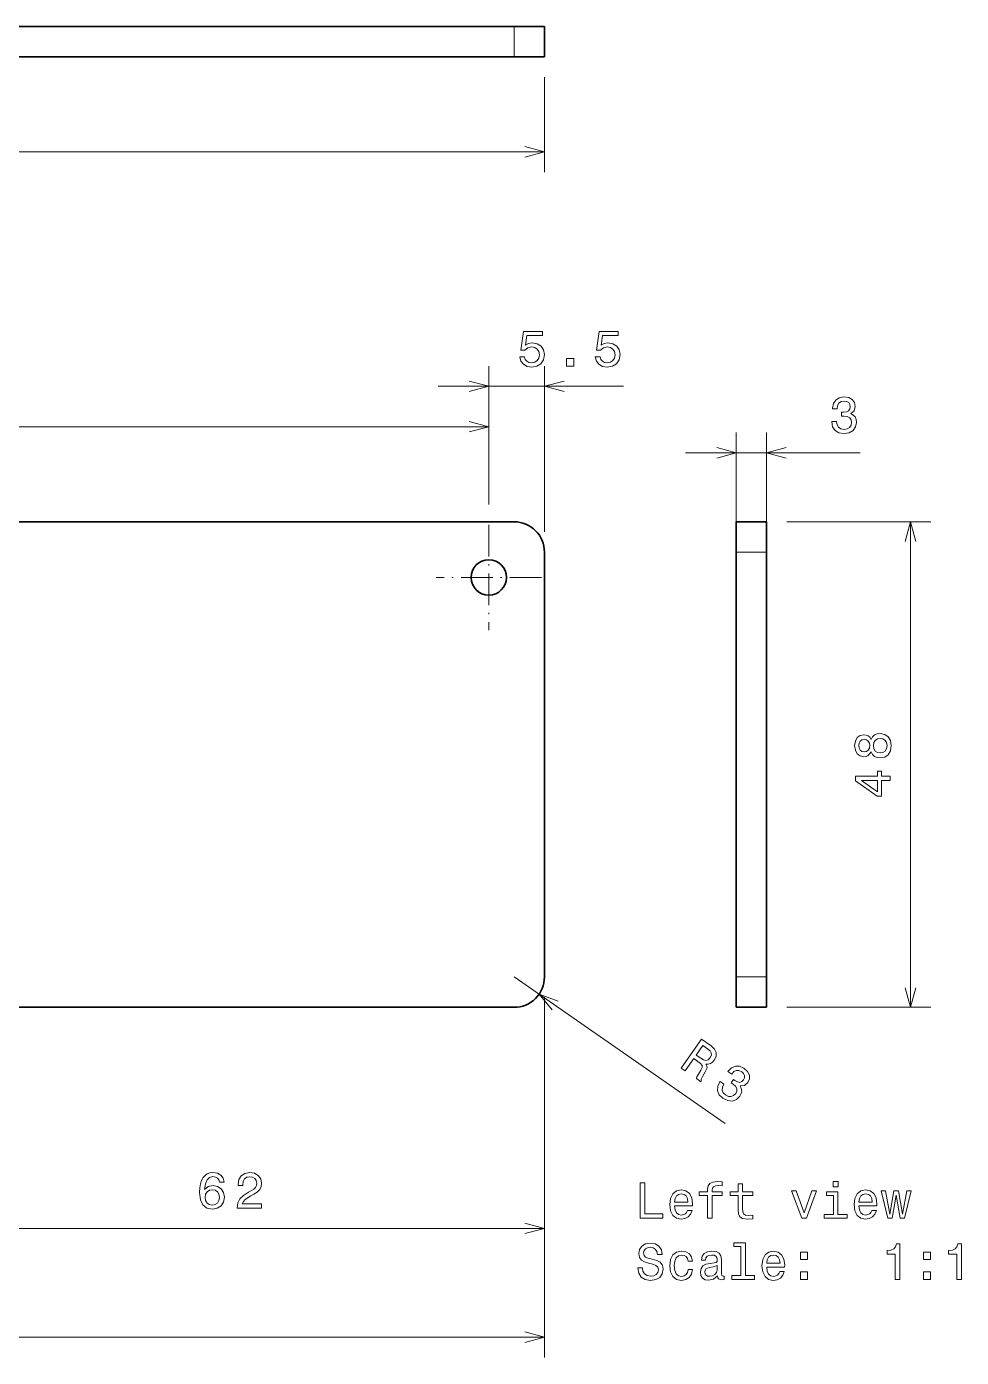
# Model space of a CAD drawing. Extents: x 11 to 288, y 28 to 191.
# Drawn here: x 195.8 to 288.1, y 40.8 to 172.3 of the extents above; entities that cross this region are included whole.
import ezdxf

# ---------------------------------------------------------------- set-up
doc = ezdxf.new("R2010")
doc.units = 0
doc.linetypes.add('DASHDOT', pattern=[18.5, 12, -3, 0.5, -3])

msp = doc.modelspace()

# ---------------------------------------------------------------- linework, layer by layer
at = {"color": 7, "lineweight": 35}
for p, q in [((29.935608, 172.344833), (243.935608, 172.344833)), ((29.935608, 169.344833), (243.935608, 169.344833)), ((29.935608, 123.387856), (243.935608, 123.387856)), ((246.935608, 120.387856), (246.935608, 78.387856)), ((265.889832, 78.387856), (265.889832, 120.387856)), ((268.889832, 78.387856), (268.889832, 120.387856)), ((243.935608, 75.387856), (29.935608, 75.387856))]:
    msp.add_line(p, q, dxfattribs=at)
at = {"color": 7, "lineweight": 13, "ltscale": 0.075}
for p, q in [((243.935608, 172.344833), (243.935608, 169.344833)), ((265.889832, 120.387856), (268.889832, 120.387856)), ((265.889832, 78.387856), (268.889832, 78.387856))]:
    msp.add_line(p, q, dxfattribs=at)
at = {"color": 7, "lineweight": 35, "ltscale": 0.075}
for p, q in [((243.935608, 172.344833), (246.935608, 172.344833)), ((246.935608, 172.344833), (246.935608, 169.344833)), ((243.935608, 169.344833), (246.935608, 169.344833)), ((265.889832, 123.387856), (268.889832, 123.387856)), ((265.889832, 120.387856), (265.889832, 123.387856)), ((268.889832, 120.387856), (268.889832, 123.387856)), ((265.889832, 75.387856), (265.889832, 78.387856)), ((268.889832, 75.387856), (268.889832, 78.387856)), ((265.889832, 75.387856), (268.889832, 75.387856))]:
    msp.add_line(p, q, dxfattribs=at)
at = {"color": 7, "lineweight": 13, "ltscale": 0.234369}
msp.add_line((246.935608, 167.344833), (246.935608, 157.970078), dxfattribs=at)
at = {"color": 7, "lineweight": 13}
for p, q in [((26.935608, 159.970078), (246.935608, 159.970078)), ((32.435608, 132.788605), (241.435608, 132.788605)), ((283.113434, 75.387856), (283.113434, 123.387856)), ((243.935608, 78.387856), (264.809326, 63.916851)), ((246.935608, 76.387856), (246.935608, 40.778145)), ((246.935608, 76.387856), (246.935608, 51.530327)), ((184.935608, 53.530327), (246.935608, 53.530327)), ((26.935608, 42.778145), (246.935608, 42.778145))]:
    msp.add_line(p, q, dxfattribs=at)
at = {"color": 7, "lineweight": 13, "ltscale": 0.342323}
msp.add_line((241.435608, 125.089386), (241.435608, 138.782318), dxfattribs=at)
at = {"color": 7, "lineweight": 13, "ltscale": 0.409862}
msp.add_line((246.935608, 122.387856), (246.935608, 138.782318), dxfattribs=at)
at = {"color": 7, "lineweight": 13, "ltscale": 0.457379}
msp.add_line((236.435608, 136.782318), (254.730774, 136.782318), dxfattribs=at)
at = {"color": 7, "lineweight": 13, "ltscale": 0.24248}
msp.add_line((241.435608, 125.089386), (241.435608, 134.788605), dxfattribs=at)
at = {"color": 7, "lineweight": 13, "ltscale": 0.245449}
for p, q in [((265.889832, 122.387856), (265.889832, 132.205826)), ((268.889832, 122.387856), (268.889832, 132.205826))]:
    msp.add_line(p, q, dxfattribs=at)
at = {"color": 7, "lineweight": 13, "ltscale": 0.430837}
msp.add_line((260.889832, 130.205826), (278.123322, 130.205826), dxfattribs=at)
at = {"color": 7, "linetype": 'DASHDOT', "lineweight": 13, "ltscale": 0.260077}
for p, q in [((241.435608, 123.089386), (241.435608, 112.686325)), ((246.637146, 117.887856), (236.23407, 117.887856))]:
    msp.add_line(p, q, dxfattribs=at)
at = {"color": 7, "lineweight": 13, "ltscale": 0.35559}
for p, q in [((270.889832, 123.387856), (285.113434, 123.387856)), ((270.889832, 75.387856), (285.113434, 75.387856))]:
    msp.add_line(p, q, dxfattribs=at)
at = {"color": 7, "lineweight": 13}
for points in [[(245.003754, 159.452438), (246.935608, 159.970078), (245.003754, 160.487701)], [(239.503754, 136.264679), (241.435608, 136.782318), (239.503754, 137.299957)], [(248.867462, 137.299957), (246.935608, 136.782318), (248.867462, 136.264679)], [(239.503754, 132.270966), (241.435608, 132.788605), (239.503754, 133.306244)], [(263.957977, 129.688187), (265.889832, 130.205826), (263.957977, 130.723465)], [(270.821686, 130.723465), (268.889832, 130.205826), (270.821686, 129.688187)], [(283.631073, 121.456001), (283.113434, 123.387856), (282.595795, 121.456001)], [(248.283646, 76.003387), (246.401077, 76.678635), (247.693802, 75.152573)], [(282.595795, 77.31971), (283.113434, 75.387856), (283.631073, 77.31971)], [(245.003754, 53.012688), (246.935608, 53.530327), (245.003754, 54.047962)], [(245.003754, 42.260506), (246.935608, 42.778145), (245.003754, 43.29578)]]:
    msp.add_lwpolyline(points, dxfattribs=at)
for points in [[(244.48999, 139.695145), (244.600937, 139.281601), (244.848053, 138.958832), (245.211166, 138.757111), (245.67514, 138.681458), (246.184509, 138.772232), (246.582916, 139.019348), (246.835083, 139.41272), (246.930908, 139.917053), (246.845169, 140.386063), (246.603088, 140.754211), (246.224854, 140.991257), (245.735657, 141.076996), (245.357422, 141.016464), (245.064911, 140.850037), (245.206116, 141.793121), (246.739258, 141.793121), (246.739258, 142.206665), (244.868225, 142.206665), (244.590851, 140.350769), (244.994308, 140.350769), (245.286804, 140.587799), (245.660004, 140.673523), (245.982788, 140.618057), (246.229889, 140.456665), (246.38623, 140.209549), (246.441711, 139.89183), (246.38623, 139.574097), (246.224854, 139.326996), (245.977737, 139.170654), (245.660004, 139.115173), (245.392731, 139.150482), (245.185944, 139.266464), (245.034653, 139.448029), (244.959015, 139.695145)], [(251.962036, 139.695145), (252.072983, 139.281601), (252.320099, 138.958832), (252.683212, 138.757111), (253.147186, 138.681458), (253.656555, 138.772232), (254.054962, 139.019348), (254.307129, 139.41272), (254.402954, 139.917053), (254.317215, 140.386063), (254.075134, 140.754211), (253.696899, 140.991257), (253.207703, 141.076996), (252.829468, 141.016464), (252.536957, 140.850037), (252.678162, 141.793121), (254.211304, 141.793121), (254.211304, 142.206665), (252.340271, 142.206665), (252.062897, 140.350769), (252.466354, 140.350769), (252.75885, 140.587799), (253.13205, 140.673523), (253.454834, 140.618057), (253.701935, 140.456665), (253.858276, 140.209549), (253.913757, 139.89183), (253.858276, 139.574097), (253.696899, 139.326996), (253.449783, 139.170654), (253.13205, 139.115173), (252.864777, 139.150482), (252.65799, 139.266464), (252.506699, 139.448029), (252.431061, 139.695145)], [(249.128754, 138.782318), (249.824707, 138.782318), (249.824707, 139.533752), (249.128754, 139.533752)], [(275.334412, 133.305252), (275.334412, 133.269943), (275.4151, 132.785797), (275.652161, 132.422684), (276.02536, 132.190704), (276.519592, 132.104965), (277.044067, 132.190704), (277.437439, 132.412598), (277.689606, 132.765625), (277.780396, 133.219513), (277.740051, 133.517059), (277.629089, 133.75914), (277.44754, 133.94574), (277.205475, 134.081909), (277.533264, 134.354248), (277.649261, 134.787964), (277.573608, 135.181335), (277.35675, 135.478882), (277.003723, 135.665482), (276.519592, 135.731049), (276.065704, 135.650345), (275.717712, 135.428452), (275.490753, 135.075424), (275.4151, 134.6064), (275.4151, 134.571106), (275.863953, 134.571106), (275.904297, 134.89386), (276.035431, 135.125854), (276.247253, 135.267059), (276.5448, 135.317505), (276.807037, 135.277161), (276.998688, 135.171249), (277.114685, 134.999771), (277.160065, 134.767792), (277.114685, 134.52066), (276.993652, 134.354248), (276.78183, 134.253372), (276.494354, 134.223114), (276.297668, 134.228165), (276.297668, 133.829742), (276.5448, 133.839828), (276.862518, 133.794434), (277.099548, 133.673401), (277.240753, 133.476715), (277.291199, 133.219513), (277.235718, 132.927002), (277.089478, 132.710144), (276.857483, 132.573975), (276.549835, 132.528595), (276.232117, 132.579025), (276.000122, 132.730316), (275.853882, 132.972397), (275.798401, 133.305252)], [(279.227264, 100.630508), (279.368469, 100.373299), (279.565155, 100.196793), (279.812286, 100.085838), (280.109833, 100.050537), (280.558685, 100.131226), (280.906647, 100.363213), (281.128571, 100.741455), (281.214294, 101.255867), (281.128571, 101.765236), (280.906647, 102.143478), (280.558685, 102.375465), (280.109833, 102.461197), (279.812286, 102.420853), (279.565155, 102.314941), (279.368469, 102.133392), (279.227264, 101.881226), (279.106232, 102.082954), (278.939789, 102.224167), (278.738068, 102.309898), (278.490967, 102.340164), (278.132874, 102.259468), (277.845428, 102.047653), (277.658813, 101.704712), (277.588226, 101.255867), (277.658813, 100.801979), (277.845428, 100.459038), (278.132874, 100.24218), (278.490967, 100.166527), (278.738068, 100.19175), (278.939789, 100.277481)], [(278.531311, 100.645638), (278.309387, 100.685982), (278.137939, 100.807022), (278.032013, 100.998665), (277.991669, 101.255867), (278.032013, 101.508026), (278.137939, 101.699669), (278.309387, 101.820709), (278.531311, 101.866096), (278.75824, 101.820709), (278.934753, 101.699669), (279.050751, 101.508026), (279.08606, 101.255867), (279.045715, 100.998665), (278.934753, 100.807022), (278.75824, 100.685982)], [(280.099731, 100.534683), (279.832458, 100.580078), (279.630737, 100.726326), (279.499603, 100.95327), (279.454224, 101.255867), (279.499603, 101.553421), (279.630737, 101.780365), (279.832458, 101.926613), (280.099731, 101.977051), (280.387207, 101.926613), (280.604065, 101.780365), (280.74527, 101.553421), (280.79068, 101.255867), (280.74527, 100.95327), (280.604065, 100.726326), (280.387207, 100.580078)], [(281.113434, 97.797218), (281.113434, 98.251114), (280.246002, 98.251114), (280.246002, 98.750389), (279.842529, 98.750389), (279.842529, 98.251114), (277.689087, 98.251114), (277.689087, 97.792175), (279.802185, 96.259033), (280.246002, 96.259033), (280.246002, 97.797218)], [(279.842529, 96.682671), (278.274109, 97.797218), (279.842529, 97.797218)], [(260.460114, 69.365616), (260.845581, 69.098396), (261.687439, 70.312775), (262.081207, 70.03981), (262.362701, 69.826248), (262.504822, 69.641792), (262.509491, 69.436058), (262.381409, 69.162796), (262.143524, 68.775406), (261.998871, 68.513634), (261.948059, 68.334091), (262.38324, 68.032394), (262.437836, 68.111137), (262.422943, 68.293274), (262.539215, 68.531784), (262.832001, 69.016098), (263.000031, 69.408951), (262.979431, 69.582794), (262.884796, 69.764984), (263.122437, 69.75367), (263.33905, 69.818275), (263.54007, 69.948921), (263.717224, 70.151352), (263.900574, 70.539726), (263.915802, 70.915771), (263.751434, 71.262909), (263.415771, 71.575386), (262.454224, 72.242004)], [(263.063782, 71.297798), (263.299347, 71.097656), (263.422974, 70.895355), (263.434326, 70.672714), (263.313599, 70.4189), (263.105499, 70.207245), (262.893005, 70.139755), (262.650635, 70.197327), (262.375183, 70.357628), (261.931702, 70.66507), (262.595428, 71.622482)], [(264.283203, 68.052986), (264.263092, 68.023972), (264.053589, 67.580116), (264.041504, 67.146652), (264.216003, 66.743378), (264.573364, 66.391327), (265.053223, 66.162964), (265.50293, 66.121201), (265.911316, 66.26767), (266.244507, 66.588959), (266.38089, 66.856483), (266.427612, 67.118637), (266.384735, 67.375427), (266.263367, 67.625259), (266.687927, 67.6623), (267.030365, 67.952652), (267.192322, 68.319038), (267.183624, 68.687126), (266.999817, 69.041611), (266.639282, 69.37133), (266.220276, 69.563614), (265.807861, 69.579514), (265.420227, 69.418686), (265.090851, 69.076332), (265.07074, 69.047318), (265.439606, 68.791595), (265.656677, 69.033867), (265.896606, 69.149811), (266.151123, 69.14518), (266.424377, 69.017105), (266.616943, 68.834534), (266.714081, 68.638306), (266.711731, 68.431305), (266.616821, 68.21479), (266.438751, 68.03756), (266.244446, 67.969749), (266.012909, 68.007538), (265.75943, 68.146446), (265.600647, 68.26265), (265.373657, 67.935226), (265.58252, 67.802719), (265.817749, 67.584396), (265.943604, 67.349884), (265.947571, 67.107788), (265.842468, 66.867676), (265.630249, 66.65889), (265.386475, 66.563995), (265.118256, 66.584267), (264.839569, 66.722244), (264.607208, 66.944702), (264.502747, 67.201218), (264.520477, 67.48349), (264.66452, 67.788643)], [(215.277969, 58.087242), (215.182159, 58.495747), (214.960236, 58.79834), (214.61731, 58.989983), (214.173492, 59.055542), (213.875946, 59.020241), (213.618744, 58.924419), (213.3918, 58.768078), (213.200165, 58.546177), (213.048859, 58.268799), (212.937912, 57.930904), (212.86731, 57.53249), (212.847137, 57.083641), (212.927826, 56.367504), (213.174942, 55.848049), (213.573364, 55.53537), (214.118027, 55.429462), (214.607224, 55.520241), (214.980423, 55.757271), (215.222504, 56.13047), (215.308228, 56.604534), (215.222504, 57.083641), (214.990509, 57.451797), (214.632446, 57.683784), (214.188629, 57.764477), (213.709534, 57.663612), (213.351456, 57.376148), (213.427109, 57.930904), (213.588486, 58.329319), (213.835602, 58.566349), (214.178543, 58.647041), (214.43071, 58.606697), (214.622345, 58.50079), (214.748428, 58.324276), (214.813995, 58.087242)], [(216.573059, 55.530327), (218.978699, 55.530327), (218.978699, 55.964043), (217.077393, 55.964043), (217.183304, 56.201077), (217.364868, 56.397762), (217.924652, 56.755833), (218.222198, 56.907127), (218.555054, 57.123985), (218.792084, 57.376148), (218.928253, 57.673698), (218.978699, 58.011597), (218.892944, 58.435226), (218.655914, 58.768078), (218.292816, 58.979893), (217.823792, 59.055542), (217.33963, 58.969807), (216.971497, 58.732777), (216.734451, 58.354534), (216.653763, 57.855255), (216.653763, 57.784649), (217.112701, 57.784649), (217.112701, 57.824997), (217.158081, 58.167934), (217.29425, 58.420097), (217.511108, 58.581478), (217.798584, 58.636955), (218.09108, 58.586521), (218.307938, 58.460442), (218.449158, 58.263756), (218.499573, 58.01664), (218.464279, 57.784649), (218.368469, 57.587963), (218.207077, 57.416492), (217.985168, 57.265198), (217.687622, 57.103813), (217.19339, 56.791134), (216.845398, 56.458282), (216.638641, 56.054821), (216.573059, 55.545456)], [(256.384064, 54.531227), (258.633362, 54.531227), (258.633362, 54.954857), (256.848053, 54.954857), (256.848053, 58.031227), (256.384064, 58.031227)], [(263.051208, 56.77042), (263.051208, 54.531227), (263.495026, 54.531227), (263.495026, 56.77042), (264.503662, 56.77042), (264.503662, 57.148663), (263.495026, 57.148663), (263.495026, 57.31509), (263.530334, 57.516819), (263.646301, 57.652985), (263.842987, 57.733677), (264.125427, 57.763935), (264.503662, 57.743763), (264.503662, 58.127048), (264.024567, 58.152264), (263.590851, 58.106876), (263.288239, 57.970707), (263.106689, 57.733677), (263.051208, 57.395779), (263.051208, 57.148663), (262.239258, 57.148663), (262.239258, 56.77042)], [(266.067078, 56.77042), (266.067078, 55.413792), (266.097321, 54.975033), (266.238525, 54.672436), (266.520966, 54.495926), (267.000061, 54.435406), (267.524567, 54.460621), (267.524567, 54.843906), (267.141266, 54.813648), (266.793304, 54.853992), (266.606689, 54.980076), (266.526001, 55.191891), (266.510864, 55.489441), (266.510864, 56.77042), (267.524567, 56.77042), (267.524567, 57.148663), (266.510864, 57.148663), (266.510864, 57.940449), (266.067078, 57.940449), (266.067078, 57.148663), (265.300507, 57.148663), (265.300507, 56.77042)], [(275.951782, 58.152264), (275.482758, 58.152264), (275.482758, 57.647942), (275.951782, 57.647942)], [(214.819031, 56.599491), (214.76355, 56.281769), (214.622345, 56.039692), (214.395401, 55.878311), (214.112976, 55.827877), (213.81543, 55.878311), (213.588486, 56.034649), (213.44223, 56.276726), (213.396851, 56.594448), (213.447281, 56.907127), (213.588486, 57.144161), (213.82048, 57.295456), (214.133148, 57.350933), (214.405487, 57.295456), (214.622345, 57.149204), (214.76355, 56.91217)], [(259.788239, 55.756733), (261.563477, 55.756733), (261.568512, 55.963505), (261.487823, 56.543476), (261.2659, 56.977192), (260.912872, 57.239441), (260.443878, 57.335262), (259.984924, 57.234398), (259.631897, 56.951977), (259.404968, 56.493042), (259.32428, 55.887856), (259.399933, 55.26754), (259.626862, 54.813648), (259.974854, 54.531227), (260.428741, 54.435406), (260.822113, 54.500969), (261.144867, 54.672436), (261.381897, 54.944771), (261.518066, 55.307884), (261.079315, 55.307884), (260.988525, 55.106155), (260.857422, 54.954857), (260.484222, 54.83382), (260.196747, 54.889297), (259.979889, 55.065811), (259.838684, 55.353271), (259.788239, 55.7416)], [(259.788239, 56.129929), (259.843719, 56.477913), (259.979889, 56.735119), (260.186676, 56.891457), (260.458984, 56.946934), (260.726288, 56.891457), (260.933044, 56.735119), (261.059143, 56.477913), (261.104523, 56.129929)], [(272.355957, 54.531227), (272.824982, 54.531227), (273.813477, 57.239441), (273.354523, 57.239441), (272.593018, 55.055721), (271.816345, 57.239441), (271.352356, 57.239441)], [(275.936676, 54.904427), (275.936676, 57.148663), (274.796906, 57.148663), (274.796906, 56.77042), (275.492859, 56.77042), (275.492859, 54.904427), (274.585083, 54.904427), (274.585083, 54.531227), (276.854523, 54.531227), (276.854523, 54.904427)], [(278.004395, 55.756733), (279.779602, 55.756733), (279.784637, 55.963505), (279.703949, 56.543476), (279.482056, 56.977192), (279.129028, 57.239441), (278.660004, 57.335262), (278.20108, 57.234398), (277.848053, 56.951977), (277.621094, 56.493042), (277.540405, 55.887856), (277.616058, 55.26754), (277.843018, 54.813648), (278.190979, 54.531227), (278.644867, 54.435406), (279.038239, 54.500969), (279.361023, 54.672436), (279.598053, 54.944771), (279.734222, 55.307884), (279.295441, 55.307884), (279.204681, 55.106155), (279.073547, 54.954857), (278.700348, 54.83382), (278.412903, 54.889297), (278.196045, 55.065811), (278.05481, 55.353271), (278.004395, 55.7416)], [(278.004395, 56.129929), (278.059875, 56.477913), (278.196045, 56.735119), (278.402802, 56.891457), (278.67514, 56.946934), (278.942413, 56.891457), (279.1492, 56.735119), (279.275269, 56.477913), (279.320679, 56.129929)], [(281.292572, 54.531227), (281.696014, 56.83094), (282.099487, 54.531227), (282.523132, 54.531227), (283.188812, 57.239441), (282.760162, 57.239441), (282.31131, 54.939728), (281.912903, 57.239441), (281.474121, 57.239441), (281.075714, 54.939728), (280.626862, 57.239441), (280.203247, 57.239441), (280.868927, 54.531227)], [(256.611023, 49.639297), (256.152069, 49.639297), (256.25293, 49.104713), (256.505096, 48.711342), (256.893433, 48.474312), (257.417938, 48.388577), (257.937378, 48.469269), (258.325714, 48.69117), (258.572815, 49.039154), (258.663605, 49.498085), (258.587952, 49.911633), (258.376129, 50.178921), (258.033203, 50.355434), (257.57428, 50.486561), (257.180908, 50.582382), (256.923706, 50.693333), (256.777435, 50.854713), (256.732056, 51.106876), (256.777435, 51.33382), (256.908569, 51.505291), (257.110291, 51.621284), (257.387665, 51.661633), (257.670105, 51.611198), (257.891998, 51.475033), (258.038239, 51.248085), (258.108856, 50.940449), (258.56778, 50.940449), (258.56778, 50.950535), (258.487091, 51.424599), (258.250061, 51.777626), (257.876862, 51.999527), (257.372528, 52.075176), (256.91864, 51.999527), (256.565613, 51.787712), (256.338684, 51.459904), (256.257996, 51.03627), (256.323547, 50.658028), (256.515198, 50.400826), (256.81778, 50.229355), (257.231323, 50.098232), (257.639832, 49.982235), (257.947479, 49.871284), (258.134064, 49.709904), (258.199615, 49.447655), (258.139099, 49.180363), (257.982758, 48.978634), (257.745728, 48.852554), (257.43811, 48.812206), (257.095154, 48.867683), (256.832916, 49.029068), (256.666473, 49.291313)], [(266.354523, 51.732235), (266.354523, 48.857597), (265.441711, 48.857597), (265.441711, 48.484398), (267.706116, 48.484398), (267.706116, 48.857597), (266.79834, 48.857597), (266.79834, 52.105434), (265.658569, 52.105434), (265.658569, 51.732235)], [(281.605255, 48.484398), (282.064178, 48.484398), (282.064178, 52.009613), (281.721252, 52.009613), (281.630463, 51.701977), (281.448914, 51.495205), (281.171539, 51.374168), (280.788239, 51.33382), (280.788239, 50.975754), (281.605255, 50.975754)], [(287.677307, 48.484398), (288.13623, 48.484398), (288.13623, 52.009613), (287.793274, 52.009613), (287.702515, 51.701977), (287.520966, 51.495205), (287.243591, 51.374168), (286.860291, 51.33382), (286.860291, 50.975754), (287.677307, 50.975754)], [(261.124695, 50.294918), (261.563477, 50.294918), (261.472687, 50.698376), (261.255829, 51.016098), (260.917938, 51.212784), (260.479156, 51.288433), (259.995026, 51.187569), (259.626862, 50.905148), (259.394867, 50.446213), (259.314178, 49.83094), (259.389832, 49.220711), (259.616791, 48.766819), (259.974854, 48.484398), (260.46405, 48.388577), (260.897766, 48.464226), (261.235657, 48.676041), (261.467651, 49.008892), (261.568512, 49.452698), (261.144867, 49.452698), (261.069214, 49.170277), (260.928009, 48.958462), (260.726288, 48.827339), (260.479156, 48.786991), (260.171539, 48.852554), (259.949615, 49.054283), (259.813477, 49.382092), (259.768066, 49.846069), (259.813477, 50.299961), (259.954681, 50.627769), (260.18161, 50.829498), (260.479156, 50.900105), (260.741425, 50.854713), (260.93811, 50.73872), (261.069214, 50.547077)], [(264.044739, 48.837425), (264.044739, 48.822292), (264.069946, 48.650826), (264.145599, 48.529785), (264.463318, 48.433964), (264.710449, 48.474312), (264.710449, 48.817249), (264.604523, 48.80212), (264.463318, 48.867683), (264.43811, 49.069412), (264.43811, 50.471428), (264.377594, 50.829498), (264.20108, 51.081661), (263.893433, 51.232956), (263.459717, 51.288433), (263.036072, 51.227913), (262.723419, 51.056442), (262.526733, 50.789154), (262.461151, 50.436127), (262.461151, 50.405869), (262.859558, 50.405869), (262.894867, 50.617683), (263.005829, 50.768982), (263.187378, 50.859756), (263.44458, 50.895061), (263.691711, 50.869846), (263.868225, 50.794197), (263.974121, 50.663071), (264.00943, 50.481518), (263.989258, 50.269699), (263.908569, 50.163792), (263.706848, 50.113361), (263.328583, 50.073013), (262.894867, 49.982235), (262.58725, 49.820854), (262.40567, 49.568691), (262.35022, 49.195492), (262.400635, 48.86264), (262.556976, 48.61552), (262.809143, 48.459183), (263.157135, 48.403706), (263.626129, 48.509613)], [(268.896301, 49.709904), (270.671539, 49.709904), (270.676575, 49.916676), (270.595886, 50.496647), (270.373993, 50.930363), (270.020966, 51.192612), (269.551941, 51.288433), (269.093018, 51.187569), (268.73999, 50.905148), (268.513031, 50.446213), (268.432343, 49.841026), (268.507996, 49.220711), (268.734924, 48.766819), (269.082916, 48.484398), (269.536804, 48.388577), (269.930176, 48.45414), (270.25293, 48.625607), (270.48999, 48.897942), (270.626129, 49.261055), (270.187378, 49.261055), (270.096619, 49.059326), (269.965485, 48.908028), (269.592285, 48.786991), (269.30481, 48.842468), (269.087952, 49.018982), (268.946747, 49.306442), (268.896301, 49.694771)], [(268.896301, 50.083099), (268.951782, 50.431084), (269.087952, 50.68829), (269.294739, 50.844627), (269.567078, 50.900105), (269.834351, 50.844627), (270.041138, 50.68829), (270.167206, 50.431084), (270.212585, 50.083099)], [(272.23999, 50.44117), (272.935944, 50.44117), (272.935944, 51.192612), (272.23999, 51.192612)], [(284.384064, 50.44117), (285.080017, 50.44117), (285.080017, 51.192612), (284.384064, 51.192612)], [(263.994293, 49.432526), (263.933777, 49.170277), (263.7724, 48.968548), (263.530334, 48.837425), (263.232758, 48.792034), (263.041138, 48.817249), (262.904968, 48.897942), (262.819214, 49.039154), (262.794006, 49.23584), (262.814178, 49.412354), (262.894867, 49.538433), (263.217651, 49.679642), (263.626129, 49.740162), (263.994293, 49.861198)], [(272.23999, 48.484398), (272.935944, 48.484398), (272.935944, 49.23584), (272.23999, 49.23584)], [(284.384064, 48.484398), (285.080017, 48.484398), (285.080017, 49.23584), (284.384064, 49.23584)]]:
    msp.add_lwpolyline(points, close=True, dxfattribs=at)
at = {"color": 7, "lineweight": 35}
msp.add_circle((241.435608, 117.887856), 1.75, dxfattribs=at)
for centre, start, end in [((243.935608, 120.387856), 0, 90.000003), ((243.935608, 78.387856), 269.999997, 360)]:
    msp.add_arc(centre, 3, start, end, dxfattribs=at)

doc.saveas('drawing.dxf')
